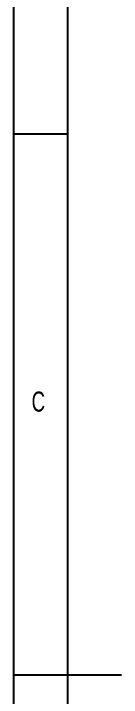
# Model space of a CAD drawing. Extents: x 5 to 415, y 3 to 292.
# Drawn here: x 5 to 15, y 146.4 to 209.6 of the extents above; entities that cross this region are included whole.
import ezdxf
from ezdxf.enums import TextEntityAlignment as Align

# ---------------------------------------------------------------- set-up
doc = ezdxf.new("R2010")
doc.units = 0
doc.layers.get('0').update_dxf_attribs({"linetype": 'CONTINUOUS'})

msp = doc.modelspace()

# ---------------------------------------------------------------- linework, layer by layer
at = {"color": 7, "linetype": 'CONTINUOUS'}
for p, q in [((5, 292), (5, 5)), ((10, 287), (10, 10)), ((5, 198.5), (10, 198.5)), ((5, 148.5), (15, 148.5))]:
    msp.add_line(p, q, dxfattribs=at)

# ---------------------------------------------------------------- texts
at = {"color": 7, "linetype": 'CONTINUOUS', "width": 0.7}
msp.add_text('C', height=1.852, dxfattribs=at).set_placement((6.667, 172.281), align=Align.BOTTOM_LEFT)

doc.saveas('drawing.dxf')
